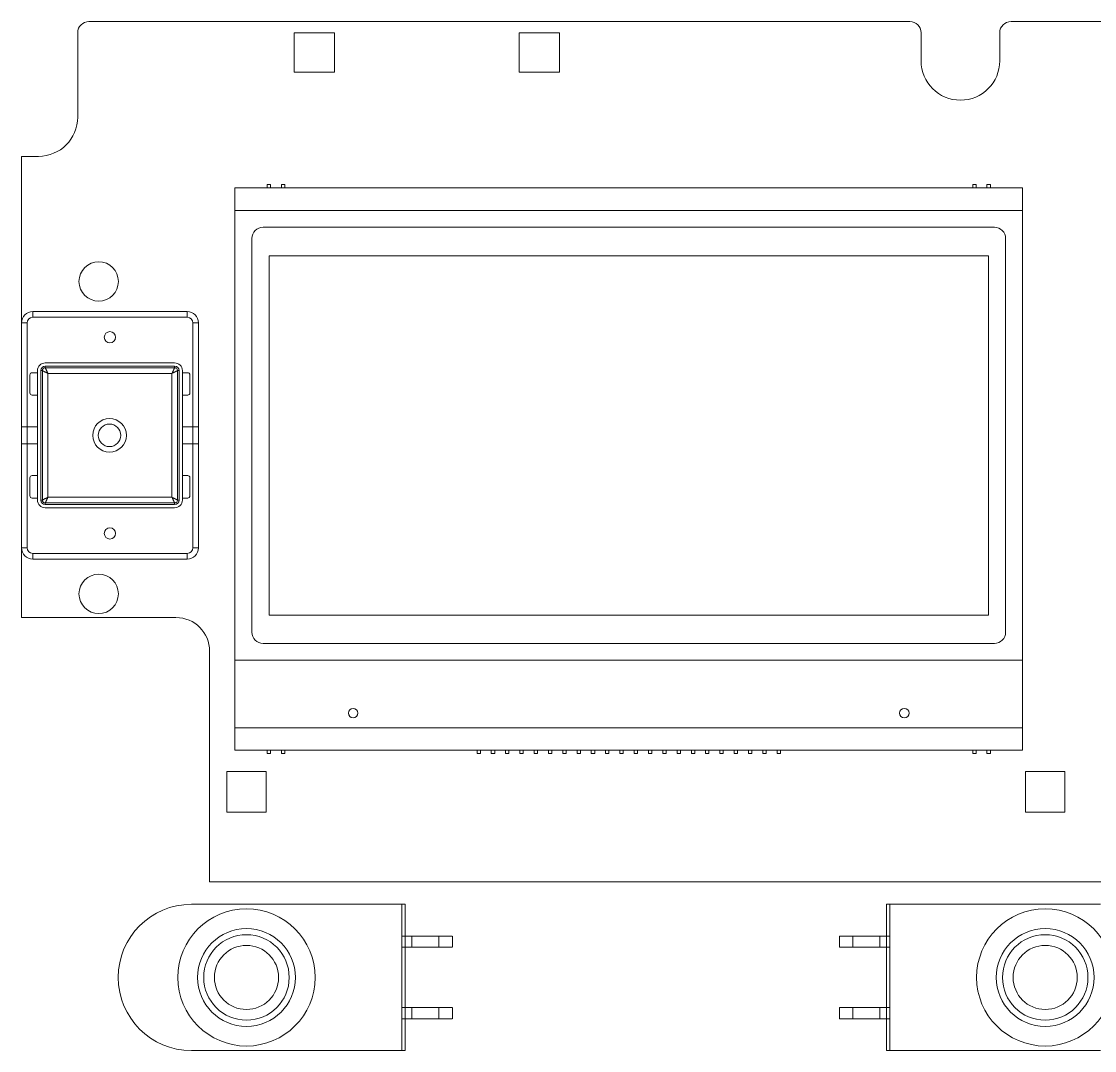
# Model space of a CAD drawing. Header units: millimetres. Extents: x 469 to 651, y 431 to 523.
# Drawn here: x 468.6 to 563.9, y 431.3 to 522.8 of the extents above; entities that cross this region are included whole.
import ezdxf

# ---------------------------------------------------------------- set-up
doc = ezdxf.new("R2010")
doc.units = ezdxf.units.MM

msp = doc.modelspace()

# ---------------------------------------------------------------- linework, layer by layer
at = {"color": 7, "linetype": 'Continuous', "lineweight": 15}
for p, q in [((474.555, 522.757), (547.515, 522.757)), ((556.515, 522.757), (644.555, 522.757)), ((473.555, 521.757), (473.555, 514.257)), ((496.385, 521.757), (492.785, 521.757)), ((492.785, 521.757), (492.785, 518.257)), ((496.385, 518.257), (496.385, 521.757)), ((516.385, 521.757), (512.785, 521.757)), ((512.785, 521.757), (512.785, 518.257)), ((516.385, 518.257), (516.385, 521.757)), ((548.515, 519.257), (548.515, 521.757)), ((555.515, 521.757), (555.515, 519.257)), ((492.785, 518.257), (496.385, 518.257)), ((512.785, 518.257), (516.385, 518.257)), ((468.555, 469.757), (468.555, 510.757)), ((470.055, 510.757), (468.555, 510.757)), ((490.389, 507.957), (487.534, 507.957)), ((487.534, 507.957), (487.534, 505.957)), ((490.389, 508.257), (490.389, 507.957)), ((490.689, 508.257), (490.389, 508.257)), ((490.389, 507.957), (490.689, 507.957)), ((490.689, 507.957), (490.689, 508.257)), ((491.659, 507.957), (490.689, 507.957)), ((491.659, 508.257), (491.659, 507.957)), ((491.959, 508.257), (491.659, 508.257)), ((491.659, 507.957), (491.959, 507.957)), ((491.959, 507.957), (491.959, 508.257)), ((553.109, 507.957), (491.959, 507.957)), ((553.409, 508.257), (553.109, 508.257)), ((553.109, 508.257), (553.109, 507.957)), ((553.109, 507.957), (553.409, 507.957)), ((553.409, 507.957), (553.409, 508.257)), ((554.379, 507.957), (553.409, 507.957)), ((554.679, 508.257), (554.379, 508.257)), ((554.379, 508.257), (554.379, 507.957)), ((554.679, 507.957), (554.379, 507.957)), ((554.679, 507.957), (554.679, 508.257)), ((557.534, 507.957), (554.679, 507.957)), ((557.534, 505.957), (557.534, 507.957)), ((487.534, 459.957), (487.534, 505.957)), ((487.534, 505.957), (557.534, 505.957)), ((487.534, 505.957), (487.534, 465.957)), ((557.534, 505.957), (557.534, 459.957)), ((557.534, 465.957), (557.534, 505.957)), ((555.034, 504.457), (490.034, 504.457)), ((489.034, 503.457), (489.034, 468.457)), ((556.034, 468.457), (556.034, 503.457)), ((490.559, 501.932), (490.559, 469.982)), ((554.509, 501.932), (490.559, 501.932)), ((554.509, 469.982), (554.509, 501.932)), ((483.284, 496.957), (469.555, 496.957)), ((469.555, 496.457), (469.555, 496.957)), ((483.284, 496.457), (483.284, 496.957)), ((483.284, 496.457), (469.555, 496.457)), ((468.555, 495.957), (468.555, 486.707)), ((468.555, 475.957), (468.555, 495.957)), ((469.055, 495.957), (468.555, 495.957)), ((469.055, 495.957), (469.055, 475.957)), ((483.784, 475.957), (483.784, 495.957)), ((484.284, 495.957), (483.784, 495.957)), ((484.284, 486.707), (484.284, 495.957)), ((484.284, 495.957), (484.284, 475.957)), ((482.169, 492.398), (470.669, 492.398)), ((469.307, 489.729), (469.307, 491.329)), ((469.978, 491.529), (469.507, 491.529)), ((469.978, 491.707), (469.978, 491.529)), ((469.978, 480.207), (469.978, 491.707)), ((469.978, 491.529), (469.978, 489.529)), ((470.278, 480.207), (470.278, 491.707)), ((470.278, 491.707), (470.411, 491.707)), ((470.411, 480.207), (470.411, 491.707)), ((470.669, 492.098), (482.169, 492.098)), ((470.669, 492.098), (470.669, 491.965)), ((470.669, 491.965), (482.169, 491.965)), ((481.928, 491.465), (470.911, 491.465)), ((470.911, 491.465), (470.911, 480.448)), ((481.928, 480.448), (481.928, 491.465)), ((482.169, 492.098), (482.169, 491.965)), ((482.561, 491.707), (482.428, 491.707)), ((482.428, 491.707), (482.428, 480.207)), ((482.561, 491.707), (482.561, 480.207)), ((482.861, 491.529), (482.861, 491.707)), ((482.861, 491.707), (482.861, 480.207)), ((482.861, 491.529), (483.332, 491.529)), ((482.861, 489.529), (482.861, 491.529)), ((483.532, 489.729), (483.532, 491.329)), ((469.978, 489.529), (469.507, 489.529)), ((469.978, 489.529), (469.978, 486.707)), ((482.861, 486.707), (482.861, 489.529)), ((482.861, 489.529), (483.332, 489.529)), ((468.555, 486.707), (469.978, 486.707)), ((468.555, 485.207), (468.555, 486.707)), ((469.978, 485.207), (469.978, 486.707)), ((484.284, 486.707), (482.861, 486.707)), ((482.861, 486.707), (482.861, 485.207)), ((484.284, 485.207), (484.284, 486.707)), ((469.978, 485.207), (468.555, 485.207)), ((468.555, 485.207), (468.555, 475.957)), ((469.978, 485.207), (469.978, 482.384)), ((482.861, 482.384), (482.861, 485.207)), ((484.284, 485.207), (482.861, 485.207)), ((484.284, 475.957), (484.284, 485.207)), ((469.307, 482.184), (469.307, 480.584)), ((469.978, 482.384), (469.507, 482.384)), ((469.978, 482.384), (469.978, 480.384)), ((482.861, 482.384), (483.332, 482.384)), ((482.861, 480.384), (482.861, 482.384)), ((483.532, 482.184), (483.532, 480.584)), ((469.978, 480.384), (469.507, 480.384)), ((469.978, 480.384), (469.978, 480.207)), ((470.278, 480.207), (470.411, 480.207)), ((482.169, 479.948), (470.669, 479.948)), ((470.669, 479.815), (470.669, 479.948)), ((482.169, 479.815), (470.669, 479.815)), ((470.911, 480.448), (481.928, 480.448)), ((482.169, 479.815), (482.169, 479.948)), ((482.561, 480.207), (482.428, 480.207)), ((482.861, 480.384), (483.332, 480.384)), ((482.861, 480.207), (482.861, 480.384)), ((470.669, 479.515), (482.169, 479.515)), ((469.055, 475.957), (468.555, 475.957)), ((469.555, 474.957), (469.555, 475.457)), ((469.555, 475.457), (483.284, 475.457)), ((483.284, 474.957), (483.284, 475.457)), ((484.284, 475.957), (483.784, 475.957)), ((469.555, 474.957), (483.284, 474.957)), ((468.555, 469.757), (482.284, 469.757)), ((490.559, 469.982), (554.509, 469.982)), ((490.034, 467.457), (555.034, 467.457)), ((485.284, 466.757), (485.284, 446.257)), ((487.534, 465.957), (557.534, 465.957)), ((487.534, 465.957), (487.534, 457.957)), ((557.534, 457.957), (557.534, 465.957)), ((557.534, 459.957), (487.534, 459.957)), ((487.534, 459.957), (487.534, 457.957)), ((557.534, 457.957), (557.534, 459.957)), ((487.534, 457.957), (490.389, 457.957)), ((490.689, 457.957), (490.389, 457.957)), ((490.389, 457.957), (490.389, 457.657)), ((490.689, 457.957), (491.659, 457.957)), ((490.689, 457.657), (490.689, 457.957)), ((491.959, 457.957), (491.659, 457.957)), ((491.659, 457.957), (491.659, 457.657)), ((491.959, 457.957), (509.049, 457.957)), ((491.959, 457.657), (491.959, 457.957)), ((509.349, 457.957), (509.049, 457.957)), ((509.049, 457.957), (509.049, 457.657)), ((509.349, 457.957), (510.319, 457.957)), ((509.349, 457.657), (509.349, 457.957)), ((510.619, 457.957), (510.319, 457.957)), ((510.319, 457.957), (510.319, 457.657)), ((510.619, 457.957), (511.589, 457.957)), ((510.619, 457.657), (510.619, 457.957)), ((511.889, 457.957), (511.589, 457.957)), ((511.589, 457.957), (511.589, 457.657)), ((511.889, 457.957), (512.859, 457.957)), ((511.889, 457.657), (511.889, 457.957)), ((513.159, 457.957), (512.859, 457.957)), ((512.859, 457.957), (512.859, 457.657)), ((513.159, 457.957), (514.129, 457.957)), ((513.159, 457.657), (513.159, 457.957)), ((514.429, 457.957), (514.129, 457.957)), ((514.129, 457.957), (514.129, 457.657)), ((514.429, 457.957), (515.399, 457.957)), ((514.429, 457.657), (514.429, 457.957)), ((515.699, 457.957), (515.399, 457.957)), ((515.399, 457.957), (515.399, 457.657)), ((515.699, 457.957), (516.669, 457.957)), ((515.699, 457.657), (515.699, 457.957)), ((516.969, 457.957), (516.669, 457.957)), ((516.669, 457.957), (516.669, 457.657)), ((516.969, 457.957), (517.939, 457.957)), ((516.969, 457.657), (516.969, 457.957)), ((518.239, 457.957), (517.939, 457.957)), ((517.939, 457.957), (517.939, 457.657)), ((518.239, 457.957), (519.209, 457.957)), ((518.239, 457.657), (518.239, 457.957)), ((519.509, 457.957), (519.209, 457.957)), ((519.209, 457.957), (519.209, 457.657)), ((519.509, 457.957), (520.479, 457.957)), ((519.509, 457.657), (519.509, 457.957)), ((520.779, 457.957), (520.479, 457.957)), ((520.479, 457.957), (520.479, 457.657)), ((520.779, 457.957), (521.749, 457.957)), ((520.779, 457.657), (520.779, 457.957)), ((521.749, 457.957), (522.049, 457.957)), ((521.749, 457.957), (521.749, 457.657)), ((522.049, 457.957), (523.019, 457.957)), ((522.049, 457.657), (522.049, 457.957)), ((523.019, 457.957), (523.319, 457.957)), ((523.019, 457.957), (523.019, 457.657)), ((523.319, 457.957), (524.289, 457.957)), ((523.319, 457.657), (523.319, 457.957)), ((524.589, 457.957), (524.289, 457.957)), ((524.289, 457.957), (524.289, 457.657)), ((524.589, 457.957), (525.559, 457.957)), ((524.589, 457.657), (524.589, 457.957)), ((525.859, 457.957), (525.559, 457.957)), ((525.559, 457.957), (525.559, 457.657)), ((525.859, 457.957), (526.829, 457.957)), ((525.859, 457.657), (525.859, 457.957)), ((527.129, 457.957), (526.829, 457.957)), ((526.829, 457.957), (526.829, 457.657)), ((527.129, 457.957), (528.099, 457.957)), ((527.129, 457.657), (527.129, 457.957)), ((528.399, 457.957), (528.099, 457.957)), ((528.099, 457.957), (528.099, 457.657)), ((528.399, 457.957), (529.369, 457.957)), ((528.399, 457.657), (528.399, 457.957)), ((529.669, 457.957), (529.369, 457.957)), ((529.369, 457.957), (529.369, 457.657)), ((529.669, 457.957), (530.639, 457.957)), ((529.669, 457.657), (529.669, 457.957)), ((530.939, 457.957), (530.639, 457.957)), ((530.639, 457.957), (530.639, 457.657)), ((530.939, 457.957), (531.909, 457.957)), ((530.939, 457.657), (530.939, 457.957)), ((532.209, 457.957), (531.909, 457.957)), ((531.909, 457.957), (531.909, 457.657)), ((532.209, 457.957), (533.179, 457.957)), ((532.209, 457.657), (532.209, 457.957)), ((533.479, 457.957), (533.179, 457.957)), ((533.179, 457.957), (533.179, 457.657)), ((533.479, 457.957), (534.449, 457.957)), ((533.479, 457.657), (533.479, 457.957)), ((534.749, 457.957), (534.449, 457.957)), ((534.449, 457.957), (534.449, 457.657)), ((534.749, 457.957), (535.719, 457.957)), ((534.749, 457.657), (534.749, 457.957)), ((536.019, 457.957), (535.719, 457.957)), ((535.719, 457.957), (535.719, 457.657)), ((536.019, 457.957), (553.109, 457.957)), ((536.019, 457.657), (536.019, 457.957)), ((553.409, 457.957), (553.109, 457.957)), ((553.109, 457.957), (553.109, 457.657)), ((553.409, 457.957), (554.379, 457.957)), ((553.409, 457.657), (553.409, 457.957)), ((554.679, 457.957), (554.379, 457.957)), ((554.379, 457.957), (554.379, 457.657)), ((554.679, 457.957), (557.534, 457.957)), ((554.679, 457.657), (554.679, 457.957)), ((490.389, 457.657), (490.689, 457.657)), ((491.659, 457.657), (491.959, 457.657)), ((509.049, 457.657), (509.349, 457.657)), ((510.319, 457.657), (510.619, 457.657)), ((511.589, 457.657), (511.889, 457.657)), ((512.859, 457.657), (513.159, 457.657)), ((514.129, 457.657), (514.429, 457.657)), ((515.399, 457.657), (515.699, 457.657)), ((516.669, 457.657), (516.969, 457.657)), ((517.939, 457.657), (518.239, 457.657)), ((519.209, 457.657), (519.509, 457.657)), ((520.479, 457.657), (520.779, 457.657)), ((521.749, 457.657), (522.049, 457.657)), ((523.019, 457.657), (523.319, 457.657)), ((524.289, 457.657), (524.589, 457.657)), ((525.559, 457.657), (525.859, 457.657)), ((526.829, 457.657), (527.129, 457.657)), ((528.099, 457.657), (528.399, 457.657)), ((529.369, 457.657), (529.669, 457.657)), ((530.639, 457.657), (530.939, 457.657)), ((531.909, 457.657), (532.209, 457.657)), ((533.179, 457.657), (533.479, 457.657)), ((534.449, 457.657), (534.749, 457.657)), ((535.719, 457.657), (536.019, 457.657)), ((553.109, 457.657), (553.409, 457.657)), ((554.379, 457.657), (554.679, 457.657)), ((490.305, 456.057), (486.805, 456.057)), ((486.805, 456.057), (486.805, 452.457)), ((490.305, 452.457), (490.305, 456.057)), ((561.305, 456.057), (557.805, 456.057)), ((557.805, 456.057), (557.805, 452.457)), ((561.305, 452.457), (561.305, 456.057)), ((486.805, 452.457), (490.305, 452.457)), ((557.805, 452.457), (561.305, 452.457)), ((650.555, 446.257), (485.284, 446.257)), ((483.655, 444.257), (502.655, 444.257)), ((483.655, 444.257), (502.355, 444.257)), ((502.355, 444.257), (502.355, 431.257)), ((502.355, 444.257), (502.655, 444.257)), ((502.655, 431.257), (502.655, 444.257)), ((564.455, 444.257), (545.455, 444.257)), ((545.455, 444.257), (545.455, 431.257)), ((545.755, 444.257), (545.455, 444.257)), ((545.755, 431.257), (545.755, 444.257)), ((545.755, 444.257), (564.455, 444.257)), ((502.355, 441.44), (506.851, 441.44)), ((502.355, 440.44), (502.355, 441.44)), ((503.255, 441.44), (503.255, 440.44)), ((503.259, 441.44), (505.651, 441.44)), ((505.655, 440.44), (505.655, 441.44)), ((506.855, 440.44), (506.855, 441.44)), ((541.255, 441.44), (541.255, 440.44)), ((545.755, 441.44), (541.259, 441.44)), ((542.455, 441.44), (542.455, 440.44)), ((544.851, 441.44), (542.459, 441.44)), ((544.855, 440.44), (544.855, 441.44)), ((545.755, 441.44), (545.755, 440.44)), ((502.355, 440.44), (506.851, 440.44)), ((503.259, 440.44), (505.651, 440.44)), ((545.755, 440.44), (541.259, 440.44)), ((544.851, 440.44), (542.459, 440.44)), ((502.355, 435.073), (506.851, 435.073)), ((502.355, 434.073), (502.355, 435.073)), ((503.255, 435.073), (503.255, 434.073)), ((503.259, 435.073), (505.651, 435.073)), ((505.655, 434.073), (505.655, 435.073)), ((506.855, 434.073), (506.855, 435.073)), ((541.255, 435.073), (541.255, 434.073)), ((545.755, 435.073), (541.259, 435.073)), ((542.455, 435.073), (542.455, 434.073)), ((544.851, 435.073), (542.459, 435.073)), ((544.855, 434.073), (544.855, 435.073)), ((545.755, 435.073), (545.755, 434.073)), ((502.355, 434.073), (506.851, 434.073)), ((503.259, 434.073), (505.651, 434.073)), ((545.755, 434.073), (541.259, 434.073)), ((544.851, 434.073), (542.459, 434.073)), ((483.655, 431.257), (502.655, 431.257)), ((502.355, 431.257), (483.655, 431.257)), ((502.355, 431.257), (502.655, 431.257)), ((564.455, 431.257), (545.455, 431.257)), ((545.755, 431.257), (545.455, 431.257)), ((564.455, 431.257), (545.755, 431.257))]:
    msp.add_line(p, q, dxfattribs=at)
for centre, radius in [((475.419, 499.641), 1.75), ((475.419, 499.641), 1.75), ((476.419, 494.677), 0.5), ((476.419, 494.677), 0.5), ((476.385, 485.957), 1.5), ((476.385, 485.957), 1), ((476.419, 477.236), 0.5), ((476.419, 477.236), 0.5), ((475.419, 471.857), 1.75), ((475.419, 471.857), 1.75), ((498.034, 461.257), 0.424), ((498.034, 461.257), 0.424), ((547.034, 461.257), 0.424), ((547.034, 461.257), 0.424), ((488.555, 437.757), 6.1), ((488.555, 437.757), 6.1), ((559.555, 437.757), 6.1), ((559.555, 437.757), 6.1), ((488.555, 437.757), 4.35), ((488.555, 437.757), 4.35), ((559.555, 437.757), 4.35), ((559.555, 437.757), 4.35), ((488.555, 437.757), 3.8), ((488.555, 437.757), 3.8), ((559.555, 437.757), 3.8), ((559.555, 437.757), 3.8), ((488.555, 437.757), 2.85), ((559.555, 437.757), 2.85)]:
    msp.add_circle(centre, radius, dxfattribs=at)
for centre, radius, start, end in [((474.555, 521.757), 1, 90, 180), ((474.555, 521.757), 1, 90, 180), ((547.515, 521.757), 1, 0, 90), ((547.515, 521.757), 1, 0, 90), ((556.515, 521.757), 1, 90, 180), ((556.515, 521.757), 1, 90, 180), ((552.015, 519.257), 3.5, 180, 0), ((552.015, 519.257), 3.5, 180, 0), ((470.055, 514.257), 3.5, 270, 0), ((470.055, 514.257), 3.5, 270, 0), ((490.034, 503.457), 1, 90, 180), ((490.034, 503.457), 1, 90, 180), ((555.034, 503.457), 1, 0, 90), ((555.034, 503.457), 1, 0, 90), ((469.555, 495.957), 1, 90, 180), ((469.555, 495.957), 1, 90, 180), ((483.284, 495.957), 1, 0, 90), ((483.284, 495.957), 1, 0, 90), ((469.555, 495.957), 0.5, 90, 180), ((483.284, 495.957), 0.5, 0, 90), ((470.669, 491.707), 0.691, 90, 180), ((470.669, 491.707), 0.691, 90, 180), ((482.169, 491.707), 0.691, 0, 90), ((482.169, 491.707), 0.691, 0, 90), ((469.507, 491.329), 0.2, 90, 180), ((469.507, 491.329), 0.2, 90, 180), ((470.669, 491.707), 0.391, 90, 180), ((470.669, 491.707), 0.391, 90, 180), ((482.169, 491.707), 0.391, 0, 90), ((482.169, 491.707), 0.391, 0, 90), ((483.332, 491.329), 0.2, 0, 90), ((483.332, 491.329), 0.2, 0, 90), ((469.507, 489.729), 0.2, 180, 270), ((469.507, 489.729), 0.2, 180, 270), ((483.332, 489.729), 0.2, 270, 0), ((483.332, 489.729), 0.2, 270, 0), ((469.507, 482.184), 0.2, 90, 180), ((469.507, 482.184), 0.2, 90, 180), ((483.332, 482.184), 0.2, 0, 90), ((483.332, 482.184), 0.2, 0, 90), ((469.507, 480.584), 0.2, 180, 270), ((469.507, 480.584), 0.2, 180, 270), ((470.669, 480.207), 0.691, 180, 270), ((470.669, 480.207), 0.691, 180, 270), ((470.669, 480.207), 0.391, 180, 270), ((470.669, 480.207), 0.391, 180, 270), ((482.169, 480.207), 0.691, 270, 0), ((482.169, 480.207), 0.391, 270, 0), ((482.169, 480.207), 0.391, 270, 0), ((482.169, 480.207), 0.691, 270, 0), ((483.332, 480.584), 0.2, 270, 0), ((483.332, 480.584), 0.2, 270, 0), ((469.555, 475.957), 1, 180, 270), ((469.555, 475.957), 1, 180, 270), ((469.555, 475.957), 0.5, 180, 270), ((483.284, 475.957), 1, 270, 0), ((483.284, 475.957), 0.5, 270, 0), ((483.284, 475.957), 1, 270, 0), ((482.284, 466.757), 3, 0, 90), ((482.284, 466.757), 3, 0, 90), ((490.034, 468.457), 1, 180, 270), ((490.034, 468.457), 1, 180, 270), ((555.034, 468.457), 1, 270, 0), ((555.034, 468.457), 1, 270, 0), ((483.655, 437.757), 6.5, 90, 270), ((483.655, 437.757), 6.5, 90, 270)]:
    msp.add_arc(centre, radius, start, end, dxfattribs=at)
for points, knots in [([(470.411, 491.707), (470.415, 491.74), (470.423, 491.808), (470.482, 491.894), (470.568, 491.953), (470.636, 491.961), (470.669, 491.965)], [0, 0, 0, 0, 0.250017, 0.5, 0.749983, 1, 1, 1, 1]), ([(470.411, 491.707), (470.413, 491.706), (470.418, 491.704), (470.45, 491.689), (470.491, 491.669), (470.533, 491.649), (470.567, 491.633), (470.604, 491.615), (470.641, 491.597), (470.684, 491.576), (470.738, 491.55), (470.813, 491.513), (470.875, 491.483), (470.911, 491.465)], [0, 0, 0, 0, 0.116959, 0.238616, 0.365937, 0.432084, 0.499956, 0.556827, 0.617441, 0.681829, 0.750018, 0.85388, 1, 1, 1, 1]), ([(470.911, 491.465), (470.893, 491.501), (470.863, 491.563), (470.826, 491.638), (470.8, 491.692), (470.779, 491.735), (470.761, 491.772), (470.744, 491.809), (470.727, 491.843), (470.707, 491.885), (470.687, 491.927), (470.672, 491.958), (470.67, 491.963), (470.669, 491.965)], [0, 0, 0, 0, 0.1461569, 0.2499819, 0.3182076, 0.3826085, 0.4432104, 0.500044, 0.5679237, 0.6340765, 0.7614023, 0.8830548, 1, 1, 1, 1]), ([(481.928, 491.465), (481.946, 491.501), (481.976, 491.563), (482.013, 491.638), (482.039, 491.692), (482.059, 491.735), (482.078, 491.772), (482.095, 491.809), (482.112, 491.843), (482.132, 491.885), (482.152, 491.927), (482.167, 491.958), (482.169, 491.963), (482.169, 491.965)], [0, 0, 0, 0, 0.14612, 0.249982, 0.318171, 0.382559, 0.443173, 0.500044, 0.567916, 0.634063, 0.761384, 0.883041, 1, 1, 1, 1]), ([(481.928, 491.465), (481.964, 491.483), (482.026, 491.513), (482.101, 491.55), (482.155, 491.576), (482.198, 491.597), (482.235, 491.615), (482.272, 491.633), (482.306, 491.649), (482.348, 491.669), (482.389, 491.689), (482.421, 491.704), (482.426, 491.706), (482.428, 491.707)], [0, 0, 0, 0, 0.146157, 0.249982, 0.318208, 0.382609, 0.44321, 0.500044, 0.567924, 0.634076, 0.761402, 0.883055, 1, 1, 1, 1]), ([(482.169, 491.965), (482.203, 491.961), (482.271, 491.953), (482.357, 491.894), (482.416, 491.808), (482.424, 491.74), (482.428, 491.707)], [0, 0, 0, 0, 0.2500244, 0.5000097, 0.7499902, 1, 1, 1, 1]), ([(470.411, 480.207), (470.413, 480.208), (470.418, 480.209), (470.45, 480.224), (470.491, 480.244), (470.533, 480.264), (470.567, 480.281), (470.604, 480.298), (470.641, 480.317), (470.684, 480.337), (470.738, 480.363), (470.813, 480.4), (470.875, 480.43), (470.911, 480.448)], [0, 0, 0, 0, 0.116945, 0.238598, 0.365924, 0.432076, 0.499956, 0.55679, 0.617391, 0.681792, 0.750018, 0.853843, 1, 1, 1, 1]), ([(470.669, 479.948), (470.636, 479.952), (470.568, 479.96), (470.482, 480.019), (470.423, 480.105), (470.415, 480.173), (470.411, 480.207)], [0, 0, 0, 0, 0.250017, 0.5, 0.749983, 1, 1, 1, 1]), ([(470.669, 479.948), (470.67, 479.95), (470.672, 479.955), (470.687, 479.987), (470.707, 480.028), (470.727, 480.07), (470.744, 480.105), (470.761, 480.141), (470.78, 480.179), (470.8, 480.221), (470.826, 480.275), (470.863, 480.35), (470.893, 480.412), (470.911, 480.448)], [0, 0, 0, 0, 0.116959, 0.238616, 0.365937, 0.432084, 0.499956, 0.556827, 0.617441, 0.681829, 0.750018, 0.85388, 1, 1, 1, 1]), ([(482.169, 479.948), (482.169, 479.95), (482.167, 479.955), (482.152, 479.987), (482.132, 480.028), (482.112, 480.07), (482.095, 480.105), (482.078, 480.141), (482.059, 480.178), (482.039, 480.221), (482.013, 480.275), (481.976, 480.35), (481.946, 480.412), (481.928, 480.448)], [0, 0, 0, 0, 0.116945, 0.238598, 0.365924, 0.432076, 0.499956, 0.55679, 0.617391, 0.681792, 0.750018, 0.853843, 1, 1, 1, 1]), ([(481.928, 480.448), (481.964, 480.43), (482.026, 480.4), (482.101, 480.363), (482.155, 480.337), (482.198, 480.317), (482.235, 480.298), (482.272, 480.281), (482.306, 480.264), (482.348, 480.244), (482.389, 480.224), (482.421, 480.209), (482.426, 480.208), (482.428, 480.207)], [0, 0, 0, 0, 0.14612, 0.249982, 0.318171, 0.382559, 0.443173, 0.500044, 0.567916, 0.634063, 0.761384, 0.883041, 1, 1, 1, 1]), ([(482.428, 480.207), (482.424, 480.173), (482.416, 480.105), (482.357, 480.019), (482.271, 479.96), (482.203, 479.952), (482.169, 479.948)], [0, 0, 0, 0, 0.25001, 0.49999, 0.749976, 1, 1, 1, 1])]:
    msp.add_open_spline(points, degree=3, knots=knots, dxfattribs=at)

doc.saveas('drawing.dxf')
